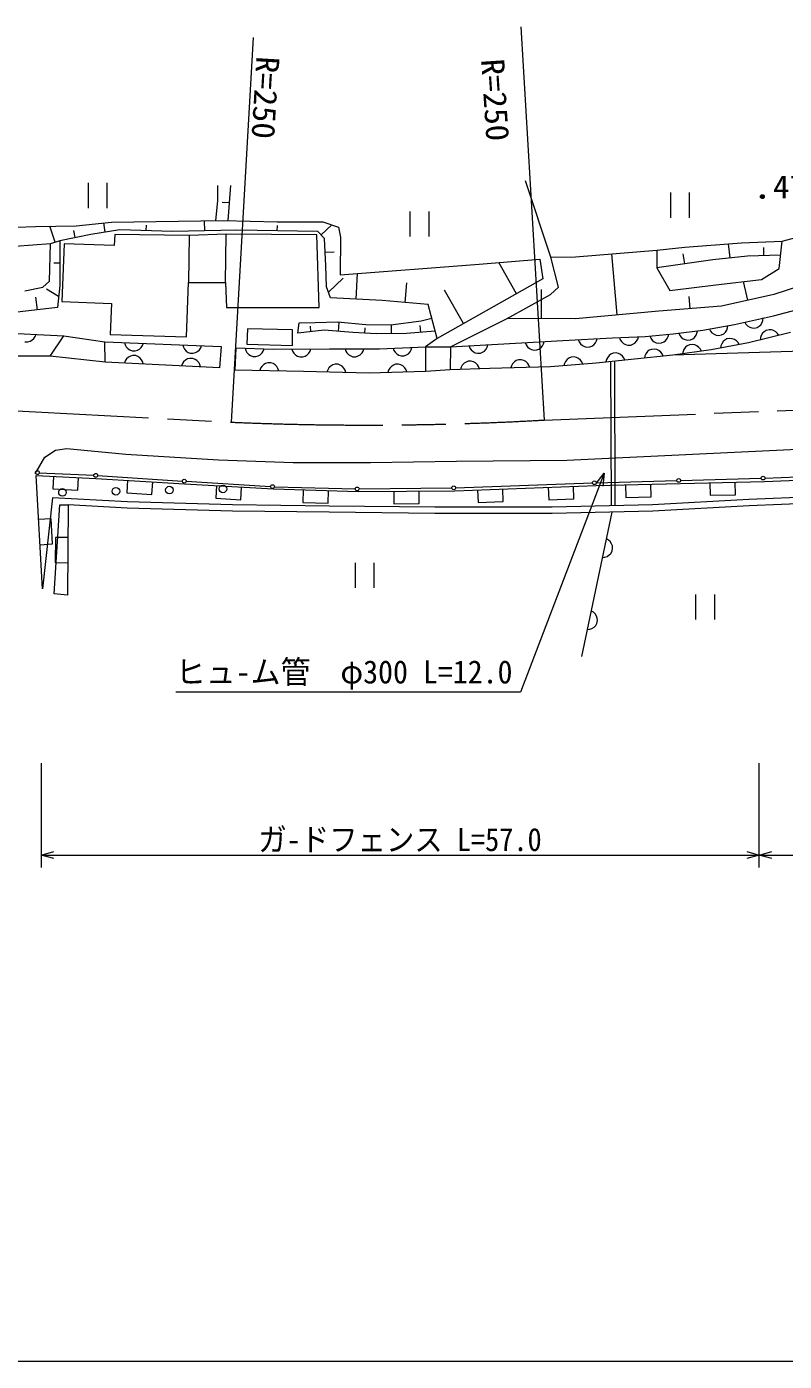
# Model space of a CAD drawing. Units: millimetres, scale not verified. Extents: x 40000 to 680000, y 20000 to 380000.
# Drawn here: x 291063 to 351154, y 205000 to 310850 of the extents above; entities that cross this region are included whole.
import ezdxf
from ezdxf.enums import TextEntityAlignment as Align

# ---------------------------------------------------------------- set-up
doc = ezdxf.new("R2010")
doc.units = ezdxf.units.MM
doc.header["$LTSCALE"] = 1000
doc.linetypes.add('CHAIN', pattern=[18.5, 12, -1.5, 3.5, -1.5])
for name, color, linetype, lineweight in [('M-BGD', 7, 'Continuous', 13), ('M-BMK', 2, 'CHAIN', 13), ('M-STR-HTXT', 7, 'Continuous', 13), ('M-TTL-BAND', 7, 'Continuous', 13)]:
    doc.layers.add(name, color=color, linetype=linetype, lineweight=lineweight)
doc.styles.add('ＭＳ ゴシック', font='')
doc.styles.get('ＭＳ ゴシック').set_extended_font_data('MS Gothic')

msp = doc.modelspace()

# ---------------------------------------------------------------- linework, layer by layer
at = {"layer": 'M-BGD'}
for p, q in [((332638, 292559), (330629, 298624)), ((295936, 298456), (295936, 296456)), ((297456, 296456), (297456, 298456)), ((306216, 297033), (306216, 298262)), ((307234, 298262), (307023, 295479)), ((342126, 297703), (342126, 295703)), ((343646, 295703), (343646, 297703)), ((306076, 295479), (306216, 297033)), ((307129, 296870), (306576, 296912)), ((294981, 295067), (297790, 295348)), ((297790, 295348), (306654, 295488)), ((305179, 294663), (305163, 295464)), ((306654, 295488), (310937, 295383)), ((310937, 295383), (314553, 295383)), ((314553, 295383), (315782, 294961)), ((321458, 296197), (321458, 294197)), ((322978, 294197), (322978, 296197)), ((286836, 294856), (291751, 294997)), ((291751, 294997), (294981, 295067)), ((293313, 293750), (292889, 295021)), ((296139, 294365), (293681, 293873)), ((294910, 294119), (294797, 294684)), ((298456, 294751), (296139, 294365)), ((297297, 294558), (297176, 295286)), ((298064, 294365), (297994, 293487)), ((303962, 294294), (298064, 294365)), ((302634, 294610), (298456, 294751)), ((300545, 294681), (300559, 295107)), ((307725, 294716), (302634, 294610)), ((303962, 294294), (303892, 290573)), ((306876, 294400), (303962, 294294)), ((306841, 290573), (306876, 294400)), ((314073, 294329), (306876, 294400)), ((314149, 294610), (307725, 294716)), ((310937, 294663), (310944, 295095)), ((314249, 288572), (314073, 294329)), ((314676, 294049), (314149, 294610)), ((314413, 294329), (315273, 295136)), ((315782, 294961), (315957, 294154)), ((350971, 293830), (353368, 294473)), ((292944, 293627), (286133, 293136)), ((292875, 290678), (292944, 293627)), ((293681, 293873), (292944, 293627)), ((293681, 293873), (293682, 290327)), ((294029, 293628), (293851, 289063)), ((297994, 293487), (294029, 293628)), ((314781, 291872), (314676, 294049)), ((315957, 294154), (315922, 291170)), ((341034, 293129), (343255, 293363)), ((343255, 293363), (347756, 293713)), ((346850, 292515), (346731, 293633)), ((347756, 293713), (350971, 293830)), ((349538, 292690), (349523, 293342)), ((350738, 291667), (350971, 293830)), ((314729, 292960), (315458, 292996)), ((326946, 292012), (331756, 292399)), ((329904, 289669), (328504, 292148)), ((331756, 292399), (332002, 290854)), ((332638, 292559), (334604, 292603)), ((333232, 290182), (332638, 292559)), ((334604, 292603), (341034, 293129)), ((337906, 287984), (337477, 292838)), ((341034, 293129), (341034, 291726)), ((345477, 292369), (341034, 291726)), ((343255, 292047), (343143, 292825)), ((348224, 292661), (345477, 292369)), ((350851, 292720), (348224, 292661)), ((293682, 292100), (293218, 292100)), ((314834, 290222), (314781, 291872)), ((315922, 291170), (326946, 292012)), ((317204, 289239), (317308, 291276)), ((341034, 291726), (342086, 289914)), ((349335, 290790), (350738, 291667)), ((290909, 289906), (292348, 290187)), ((292348, 290187), (292875, 290678)), ((293595, 289449), (292629, 290046)), ((293682, 290327), (293507, 288572)), ((303751, 286255), (303892, 290573)), ((303892, 290573), (306841, 290573)), ((306841, 290573), (306911, 288572)), ((315150, 289344), (314834, 290222)), ((314992, 289783), (316154, 290901)), ((321083, 288975), (321218, 290539)), ((332002, 290854), (323611, 286114)), ((332607, 289619), (333232, 290182)), ((342086, 289914), (345710, 290381)), ((345710, 290381), (349335, 290790)), ((348253, 289154), (347920, 290631)), ((353953, 290790), (350328, 289621)), ((291909, 288396), (291799, 289398)), ((293851, 289063), (297783, 288888)), ((319258, 289133), (315150, 289344)), ((322909, 288817), (319258, 289133)), ((325709, 287299), (324208, 289956)), ((329166, 287711), (332607, 289619)), ((331885, 287702), (331893, 289996)), ((343694, 288481), (343613, 289455)), ((350328, 289621), (346178, 288686)), ((293507, 288572), (290312, 288221)), ((297783, 288888), (297678, 286430)), ((306911, 288572), (314249, 288572)), ((323611, 286114), (322909, 288817)), ((341209, 288277), (334604, 287692)), ((346178, 288686), (341209, 288277)), ((347197, 287242), (350293, 287930)), ((350293, 287930), (353828, 288868)), ((308565, 286892), (308532, 285660)), ((312152, 286796), (308565, 286892)), ((312557, 286554), (312683, 287367)), ((312683, 287367), (313934, 287398)), ((313605, 286663), (313560, 287098)), ((313934, 287398), (315717, 287430)), ((315717, 287430), (317969, 287242)), ((315795, 286679), (315855, 287418)), ((317875, 286538), (317896, 286963)), ((317969, 287242), (319939, 287211)), ((319939, 287211), (322347, 287523)), ((320002, 286507), (319992, 287218)), ((322325, 286610), (322283, 287151)), ((322347, 287523), (323194, 287720)), ((324665, 285457), (329166, 287711)), ((334604, 287692), (329166, 287711)), ((344695, 286773), (347197, 287242)), ((345209, 286869), (345301, 286703)), ((346596, 286794), (346657, 286958)), ((346657, 286958), (346683, 287146)), ((348013, 287423), (348111, 287261)), ((348111, 287261), (348231, 287134)), ((348231, 287134), (348410, 287020)), ((348410, 287020), (348576, 286964)), ((348576, 286964), (348765, 286945)), ((348765, 286945), (348999, 286997)), ((348999, 286997), (349162, 287095)), ((349162, 287095), (349288, 287215)), ((349288, 287215), (349402, 287394)), ((349402, 287394), (349458, 287560)), ((349458, 287560), (349477, 287749)), ((288110, 286641), (294008, 286325)), ((290906, 285860), (291145, 285847)), ((291145, 285847), (291328, 285898)), ((291328, 285898), (291483, 285979)), ((291483, 285979), (291641, 286121)), ((291641, 286121), (291739, 286266)), ((291739, 286266), (291808, 286443)), ((292920, 284710), (294008, 286325)), ((294008, 286325), (297260, 285868)), ((297260, 285868), (306493, 285482)), ((297295, 284253), (297260, 285868)), ((297678, 286430), (303751, 286255)), ((298819, 285803), (298871, 285621)), ((312136, 285563), (312152, 286796)), ((314653, 286773), (312557, 286554)), ((316936, 286585), (314653, 286773)), ((318813, 286491), (316936, 286585)), ((321190, 286522), (318813, 286491)), ((323459, 286698), (321190, 286522)), ((323611, 286114), (322695, 285447)), ((324665, 285457), (333591, 285959)), ((332058, 285693), (332108, 285876)), ((333591, 285959), (337532, 286178)), ((334813, 286027), (334882, 285851)), ((334882, 285851), (334981, 285706)), ((336179, 285773), (336260, 285928)), ((336260, 285928), (336310, 286111)), ((337532, 286178), (340128, 286272)), ((338080, 286198), (338147, 286021)), ((338147, 286021), (338242, 285874)), ((338242, 285874), (338398, 285729)), ((339297, 285762), (339441, 285917)), ((339441, 285917), (339526, 286070)), ((339526, 286070), (339579, 286252)), ((340128, 286272), (342349, 286491)), ((340492, 286308), (340569, 286135)), ((340569, 286135), (340674, 285994)), ((340674, 285994), (340838, 285860)), ((340838, 285860), (340996, 285785)), ((341420, 285767), (341593, 285844)), ((341593, 285844), (341733, 285948)), ((341733, 285948), (341868, 286112)), ((341868, 286112), (341943, 286270)), ((341943, 286270), (341985, 286455)), ((342349, 286491), (344695, 286773)), ((342777, 286543), (342858, 286371)), ((342858, 286371), (342965, 286233)), ((342965, 286233), (343132, 286102)), ((343132, 286102), (343292, 286030)), ((343292, 286030), (343478, 285992)), ((343478, 285992), (343716, 286021)), ((343716, 286021), (343887, 286102)), ((343887, 286102), (344026, 286209)), ((344026, 286209), (344157, 286376)), ((344157, 286376), (344228, 286535)), ((344228, 286535), (344266, 286721)), ((345301, 286703), (345417, 286572)), ((345417, 286572), (345592, 286453)), ((345592, 286453), (345756, 286392)), ((345756, 286392), (345944, 286366)), ((345944, 286366), (346180, 286410)), ((346180, 286410), (346346, 286502)), ((346306, 285878), (346186, 285703)), ((346436, 285995), (346306, 285878)), ((346346, 286502), (346476, 286618)), ((346602, 286087), (346436, 285995)), ((346476, 286618), (346596, 286794)), ((346838, 286132), (346602, 286087)), ((347026, 286106), (346838, 286132)), ((347190, 286046), (347026, 286106)), ((347365, 285926), (347190, 286046)), ((347482, 285796), (347365, 285926)), ((347574, 285630), (347482, 285796)), ((351638, 286585), (348323, 285772)), ((349268, 286189), (349252, 286000)), ((349319, 286356), (349268, 286189)), ((349429, 286537), (349319, 286356)), ((349553, 286661), (349429, 286537)), ((349714, 286762), (349553, 286661)), ((349947, 286819), (349714, 286762)), ((350136, 286803), (349947, 286819)), ((350303, 286752), (350136, 286803)), ((350485, 286642), (350303, 286752)), ((350608, 286518), (350485, 286642)), ((350709, 286357), (350608, 286518)), ((292920, 284710), (281861, 284745)), ((298871, 285621), (298955, 285467)), ((298955, 285467), (299099, 285311)), ((299099, 285311), (299245, 285215)), ((299245, 285215), (299422, 285147)), ((299471, 284775), (299289, 284724)), ((299422, 285147), (299662, 285137)), ((299711, 284762), (299471, 284775)), ((299662, 285137), (299844, 285190)), ((299888, 284693), (299711, 284762)), ((299844, 285190), (299998, 285273)), ((299998, 285273), (300154, 285417)), ((300154, 285417), (300250, 285563)), ((300250, 285563), (300318, 285740)), ((303436, 285610), (303488, 285428)), ((303488, 285428), (303572, 285274)), ((303572, 285274), (303715, 285118)), ((303715, 285118), (303861, 285022)), ((303861, 285022), (304039, 284954)), ((304039, 284954), (304279, 284944)), ((304279, 284944), (304461, 284997)), ((304461, 284997), (304615, 285080)), ((304615, 285080), (304771, 285224)), ((304771, 285224), (304867, 285370)), ((304867, 285370), (304934, 285547)), ((306493, 285482), (306353, 283797)), ((307598, 283621), (307668, 285377)), ((307668, 285377), (310617, 285272)), ((308393, 285351), (308447, 285169)), ((308447, 285169), (308531, 285016)), ((308531, 285016), (308676, 284861)), ((308532, 285660), (312136, 285563)), ((308676, 284861), (308823, 284765)), ((308823, 284765), (309000, 284699)), ((309240, 284690), (309422, 284744)), ((309422, 284744), (309575, 284828)), ((309575, 284828), (309731, 284973)), ((309731, 284973), (309826, 285120)), ((309826, 285120), (309892, 285297)), ((310617, 285272), (315076, 285307)), ((312097, 285283), (312158, 285104)), ((312158, 285104), (312249, 284954)), ((312249, 284954), (312401, 284806)), ((312401, 284806), (312551, 284717)), ((313151, 284721), (313301, 284813)), ((313301, 284813), (313449, 284964)), ((313449, 284964), (313538, 285115)), ((313538, 285115), (313597, 285295)), ((315076, 285307), (319043, 285307)), ((316310, 285307), (316370, 285127)), ((316370, 285127), (316460, 284977)), ((316460, 284977), (316610, 284827)), ((316610, 284827), (316760, 284737)), ((316760, 284737), (316940, 284677)), ((317180, 284677), (317360, 284737)), ((317360, 284737), (317510, 284827)), ((317510, 284827), (317660, 284977)), ((317660, 284977), (317750, 285127)), ((317750, 285127), (317810, 285307)), ((319043, 285307), (322695, 285447)), ((320120, 285348), (320186, 285170)), ((320186, 285170), (320282, 285024)), ((320282, 285024), (320438, 284880)), ((320438, 284880), (320591, 284796)), ((320591, 284796), (320773, 284743)), ((320773, 284743), (321013, 284752)), ((321013, 284752), (321191, 284819)), ((321191, 284819), (321337, 284915)), ((321337, 284915), (321481, 285070)), ((321481, 285070), (321565, 285224)), ((321565, 285224), (321618, 285406)), ((322695, 285447), (324665, 285457)), ((322695, 285447), (322695, 283516)), ((324665, 285457), (324645, 283645)), ((326148, 285540), (326218, 285364)), ((326218, 285364), (326316, 285219)), ((326316, 285219), (326474, 285078)), ((326474, 285078), (326629, 284996)), ((326629, 284996), (326812, 284947)), ((326812, 284947), (327052, 284960)), ((327052, 284960), (327228, 285030)), ((327228, 285030), (327373, 285128)), ((327373, 285128), (327514, 285287)), ((327514, 285287), (327595, 285441)), ((327595, 285441), (327645, 285624)), ((330611, 285792), (330681, 285615)), ((330681, 285615), (330779, 285471)), ((330779, 285471), (330937, 285329)), ((330937, 285329), (331092, 285248)), ((331092, 285248), (331275, 285198)), ((331275, 285198), (331515, 285211)), ((331515, 285211), (331691, 285282)), ((331691, 285282), (331836, 285380)), ((331836, 285380), (331977, 285538)), ((331977, 285538), (332058, 285693)), ((334981, 285706), (335139, 285565)), ((335139, 285565), (335293, 285483)), ((335293, 285483), (335476, 285433)), ((335476, 285433), (335716, 285447)), ((335716, 285447), (335893, 285516)), ((335893, 285516), (336037, 285615)), ((336037, 285615), (336179, 285773)), ((337254, 284765), (337120, 284600)), ((337395, 284870), (337254, 284765)), ((337567, 284948), (337395, 284870)), ((337806, 284972), (337567, 284948)), ((337991, 284931), (337806, 284972)), ((338150, 284856), (337991, 284931)), ((338314, 284722), (338150, 284856)), ((338398, 285729), (338551, 285645)), ((338551, 285645), (338733, 285591)), ((338733, 285591), (338973, 285600)), ((338973, 285600), (339150, 285667)), ((339150, 285667), (339297, 285762)), ((342317, 284802), (339283, 284489)), ((340096, 284754), (340054, 284569)), ((340170, 284913), (340096, 284754)), ((340304, 285077), (340170, 284913)), ((340444, 285182), (340304, 285077)), ((340616, 285260), (340444, 285182)), ((340855, 285285), (340616, 285260)), ((341040, 285244), (340855, 285285)), ((340996, 285785), (341181, 285743)), ((341199, 285169), (341040, 285244)), ((341181, 285743), (341420, 285767)), ((341363, 285036), (341199, 285169)), ((341468, 284896), (341363, 285036)), ((341546, 284723), (341468, 284896)), ((361549, 285368), (342317, 284802)), ((345351, 285209), (342317, 284802)), ((343127, 285092), (343091, 284906)), ((343196, 285253), (343127, 285092)), ((343325, 285421), (343196, 285253)), ((343461, 285531), (343325, 285421)), ((343632, 285614), (343461, 285531)), ((343870, 285646), (343632, 285614)), ((344056, 285610), (343870, 285646)), ((344217, 285541), (344056, 285610)), ((344385, 285412), (344217, 285541)), ((344494, 285276), (344385, 285412)), ((344578, 285105), (344494, 285276)), ((348323, 285772), (345351, 285209)), ((346126, 285539), (346100, 285351)), ((346186, 285703), (346126, 285539)), ((297295, 284253), (292920, 284710)), ((306353, 283797), (297295, 284253)), ((298879, 284354), (298810, 284177)), ((298977, 284499), (298879, 284354)), ((299134, 284641), (298977, 284499)), ((299289, 284724), (299134, 284641)), ((300033, 284596), (299888, 284693)), ((300175, 284439), (300033, 284596)), ((300258, 284284), (300175, 284439)), ((300309, 284102), (300258, 284284)), ((303408, 284126), (303339, 283949)), ((303506, 284271), (303408, 284126)), ((303663, 284413), (303506, 284271)), ((303818, 284495), (303663, 284413)), ((304000, 284546), (303818, 284495)), ((304240, 284534), (304000, 284546)), ((304417, 284465), (304240, 284534)), ((304562, 284368), (304417, 284465)), ((304704, 284210), (304562, 284368)), ((304787, 284056), (304704, 284210)), ((304838, 283873), (304787, 284056)), ((309000, 284699), (309240, 284690)), ((309615, 283762), (309552, 283583)), ((309708, 283910), (309615, 283762)), ((309861, 284057), (309708, 283910)), ((310013, 284145), (309861, 284057)), ((310194, 284201), (310013, 284145)), ((310434, 284196), (310194, 284201)), ((310612, 284133), (310434, 284196)), ((310761, 284040), (310612, 284133)), ((310908, 283887), (310761, 284040)), ((310995, 283735), (310908, 283887)), ((311051, 283554), (310995, 283735)), ((312551, 284717), (312732, 284658)), ((312732, 284658), (312972, 284660)), ((312972, 284660), (313151, 284721)), ((315029, 283792), (314935, 283644)), ((315183, 283938), (315029, 283792)), ((315336, 284024), (315183, 283938)), ((315517, 284079), (315336, 284024)), ((315757, 284072), (315517, 284079)), ((315935, 284008), (315757, 284072)), ((316083, 283914), (315935, 284008)), ((316229, 283760), (316083, 283914)), ((316315, 283607), (316229, 283760)), ((316940, 284677), (317180, 284677)), ((319855, 283757), (319770, 283604)), ((320000, 283912), (319855, 283757)), ((320147, 284006), (320000, 283912)), ((320325, 284072), (320147, 284006)), ((320565, 284079), (320325, 284072)), ((320747, 284025), (320565, 284079)), ((320900, 283940), (320747, 284025)), ((321055, 283795), (320900, 283940)), ((321149, 283648), (321055, 283795)), ((327804, 283739), (324645, 283645)), ((325530, 283851), (325475, 283670)), ((325615, 284004), (325530, 283851)), ((325761, 284158), (325615, 284004)), ((325908, 284253), (325761, 284158)), ((326086, 284318), (325908, 284253)), ((326326, 284325), (326086, 284318)), ((326508, 284270), (326326, 284325)), ((326660, 284185), (326508, 284270)), ((326815, 284039), (326660, 284185)), ((326909, 283892), (326815, 284039)), ((326975, 283714), (326909, 283892)), ((332621, 283864), (327804, 283739)), ((329518, 283963), (329463, 283782)), ((329604, 284116), (329518, 283963)), ((329751, 284269), (329604, 284116)), ((329898, 284363), (329751, 284269)), ((330077, 284428), (329898, 284363)), ((330316, 284434), (330077, 284428)), ((330498, 284379), (330316, 284434)), ((330650, 284293), (330498, 284379)), ((330804, 284147), (330650, 284293)), ((330898, 283999), (330804, 284147)), ((330963, 283821), (330898, 283999)), ((336218, 284177), (332621, 283864)), ((333717, 284140), (333673, 283955)), ((333793, 284297), (333717, 284140)), ((333930, 284459), (333793, 284297)), ((334071, 284562), (333930, 284459)), ((334246, 284637), (334071, 284562)), ((334485, 284658), (334246, 284637)), ((334669, 284614), (334485, 284658)), ((334826, 284537), (334669, 284614)), ((334989, 284401), (334826, 284537)), ((335092, 284259), (334989, 284401)), ((335167, 284085), (335092, 284259)), ((339283, 284489), (336218, 284177)), ((337046, 284442), (337005, 284257)), ((337120, 284600), (337046, 284442)), ((337380, 284295), (337422, 272852)), ((337680, 284296), (337722, 272853)), ((338419, 284582), (338314, 284722)), ((338497, 284409), (338419, 284582)), ((313005, 283516), (307598, 283621)), ((318236, 283376), (313005, 283516)), ((314935, 283644), (314871, 283466)), ((316370, 283426), (316315, 283607)), ((322695, 283516), (318236, 283376)), ((319770, 283604), (319716, 283422)), ((321215, 283470), (321149, 283648)), ((324645, 283645), (322695, 283516)), ((293344, 277260), (294248, 277399)), ((294248, 277399), (298939, 276947)), ((333905, 276461), (353317, 277399)), ((291815, 275522), (292510, 276704)), ((292510, 276704), (293344, 277260)), ((298939, 276947), (306278, 276495)), ((306278, 276495), (312185, 276287)), ((312185, 276287), (318336, 276287)), ((318336, 276287), (325147, 276391)), ((325147, 276391), (333905, 276461)), ((292317, 266276), (291802, 275251)), ((291802, 275251), (296550, 275022)), ((292062, 275474), (296386, 275273)), ((296686, 275256), (303414, 274813)), ((349583, 274789), (370249, 275580)), ((349615, 275056), (356192, 275311)), ((293177, 275184), (293129, 274185)), ((293129, 274185), (295127, 274089)), ((295127, 274089), (295175, 275088)), ((296550, 275022), (303575, 274603)), ((299065, 274872), (299005, 273874)), ((301001, 273755), (301061, 274753)), ((303575, 274603), (310646, 274184)), ((303713, 274794), (310411, 274381)), ((306112, 274453), (306053, 273455)), ((308050, 273336), (308109, 274335)), ((310646, 274184), (317345, 273998)), ((310711, 274368), (317130, 274191)), ((317430, 274189), (324779, 274278)), ((325021, 274045), (336232, 274463)), ((325079, 274285), (335937, 274675)), ((328860, 273187), (328823, 274187)), ((332430, 274321), (332467, 273322)), ((334466, 273397), (334428, 274396)), ((336232, 274463), (349583, 274789)), ((336237, 274684), (342626, 274861)), ((338570, 274520), (338594, 273521)), ((340594, 273570), (340569, 274569)), ((342926, 274869), (349315, 275046)), ((345246, 274683), (345270, 273684)), ((347269, 273732), (347245, 274732)), ((293105, 273487), (292317, 266276)), ((299059, 273161), (293105, 273487)), ((299059, 273161), (293105, 273487)), ((299005, 273874), (301001, 273755)), ((307386, 272928), (299059, 273161)), ((307386, 272928), (299059, 273161)), ((306053, 273455), (308050, 273336)), ((312996, 274119), (312968, 273119)), ((312968, 273119), (314967, 273064)), ((314967, 273064), (314995, 274064)), ((317345, 273998), (325021, 274045)), ((320183, 274015), (320189, 273015)), ((322189, 273028), (322183, 274028)), ((326824, 274112), (326862, 273113)), ((326862, 273113), (328860, 273187)), ((332467, 273322), (334466, 273397)), ((338594, 273521), (340594, 273570)), ((348338, 273347), (340695, 272928)), ((348338, 273347), (340695, 272928)), ((345270, 273684), (347269, 273732)), ((355176, 273626), (348338, 273347)), ((354447, 273596), (348338, 273347)), ((354467, 273097), (348362, 272848)), ((293238, 265880), (293690, 272933)), ((293690, 272933), (294361, 272917)), ((294361, 272917), (294292, 265751)), ((299039, 272661), (294363, 272917)), ((307376, 272428), (299039, 272661)), ((315056, 272335), (307376, 272428)), ((315062, 272835), (307386, 272928)), ((315062, 272835), (307386, 272928)), ((323430, 272242), (315056, 272335)), ((323436, 272742), (315062, 272835)), ((323436, 272742), (315062, 272835)), ((320189, 273015), (322189, 273028)), ((332746, 272242), (323430, 272242)), ((332740, 272742), (323436, 272742)), ((332740, 272742), (323436, 272742)), ((340695, 272928), (332740, 272742)), ((340695, 272928), (332740, 272742)), ((340714, 272429), (332746, 272242)), ((335096, 260907), (337494, 272353)), ((348362, 272848), (340714, 272429)), ((293001, 271819), (292002, 271762)), ((293115, 269822), (293001, 271819)), ((293336, 270344), (293317, 268344)), ((294336, 270334), (293336, 270344)), ((337213, 270130), (337049, 270226)), ((337341, 270011), (337213, 270130)), ((337457, 269834), (337341, 270011)), ((292117, 269765), (293115, 269822)), ((337095, 268837), (337272, 268953)), ((337272, 268953), (337391, 269081)), ((337391, 269081), (337487, 269245)), ((337514, 269668), (337457, 269834)), ((337487, 269245), (337536, 269480)), ((337536, 269480), (337514, 269668)), ((293317, 268344), (294317, 268334)), ((317106, 268332), (317106, 266332)), ((318626, 266332), (318626, 268332)), ((336741, 268758), (336930, 268779)), ((336930, 268779), (337095, 268837)), ((294292, 265751), (293238, 265880)), ((344110, 265822), (344110, 263822)), ((345630, 263822), (345630, 265822)), ((336013, 264407), (335850, 264503)), ((336142, 264288), (336013, 264407)), ((336258, 264110), (336142, 264288)), ((336315, 263945), (336258, 264110)), ((336288, 263522), (336337, 263757)), ((336337, 263757), (336315, 263945)), ((335542, 263034), (335730, 263056)), ((335730, 263056), (335896, 263114)), ((335896, 263114), (336073, 263230)), ((336073, 263230), (336192, 263358)), ((336192, 263358), (336288, 263522))]:
    msp.add_line(p, q, dxfattribs=at)
for centre, radius in [((349413, 297372), 150), ((349413, 297372), 90), ((349413, 297372), 30), ((291912, 275481), 150), ((296536, 275266), 150), ((293900, 273911), 300), ((298141, 274004), 300), ((302383, 274097), 300), ((303564, 274803), 150), ((306625, 274189), 300), ((310561, 274372), 150), ((317280, 274187), 150), ((324929, 274279), 150), ((336087, 274680), 150), ((342776, 274865), 150), ((349465, 275050), 150)]:
    msp.add_circle(centre, radius, dxfattribs=at)
at = {"layer": 'M-BMK'}
for p, q in [((288741, 280464), (307314, 279482)), ((332108, 279653), (353300, 280496))]:
    msp.add_line(p, q, dxfattribs=at)
msp.add_arc((317992, 529254), 250000, 267.55206, 273.23686, dxfattribs=at)
at = {"layer": 'M-STR-HTXT'}
for p, q in [((330245, 310850), (332108, 279653)), ((307314, 279482), (309041, 309981)), ((336860, 275450), (330237, 258063)), ((336243, 274615), (336860, 275450)), ((336860, 275450), (336766, 274416)), ((330237, 258063), (302887, 258063)), ((292218, 252430), (292218, 244155)), ((349171, 244155), (349171, 252430)), ((292218, 245155), (293218, 245435)), ((293218, 244875), (292218, 245155)), ((292218, 245155), (349171, 245155)), ((348171, 245435), (349171, 245155)), ((349171, 245155), (348171, 244875)), ((349171, 245155), (350171, 245435)), ((350171, 244875), (349171, 245155)), ((349171, 245155), (400262, 245155))]:
    msp.add_line(p, q, dxfattribs=at)
at = {"layer": 'M-TTL-BAND'}
msp.add_line((40000, 205000), (579000, 205000), dxfattribs=at)

# ---------------------------------------------------------------- texts
at = {"layer": 'M-BGD', "style": 'ＭＳ ゴシック', "width": 1.05}
msp.add_text('47.2', height=1833, dxfattribs=at).set_placement((350250, 296686), align=Align.BOTTOM_LEFT)
at = {"layer": 'M-STR-HTXT', "style": 'ＭＳ ゴシック', "width": 1.05}
for rotation, p in [(266.6, (308741, 308573)), (273.8, (326553, 308213))]:
    msp.add_text('R=250', height=1833, rotation=rotation, dxfattribs=at).set_placement(p, align=Align.BOTTOM_LEFT)
at = {"layer": 'M-STR-HTXT', "style": 'ＭＳ ゴシック'}
for s, width, p in [('ヒュ-ム管\u3000φ300 L=12.0', 0.95, (302887, 258211)), ('ガ-ドフェンス L=57.0', 0.9, (309432, 244920))]:
    msp.add_text(s, height=1833, dxfattribs=dict(at, width=width)).set_placement(p, align=Align.BOTTOM_LEFT)

doc.saveas('drawing.dxf')
